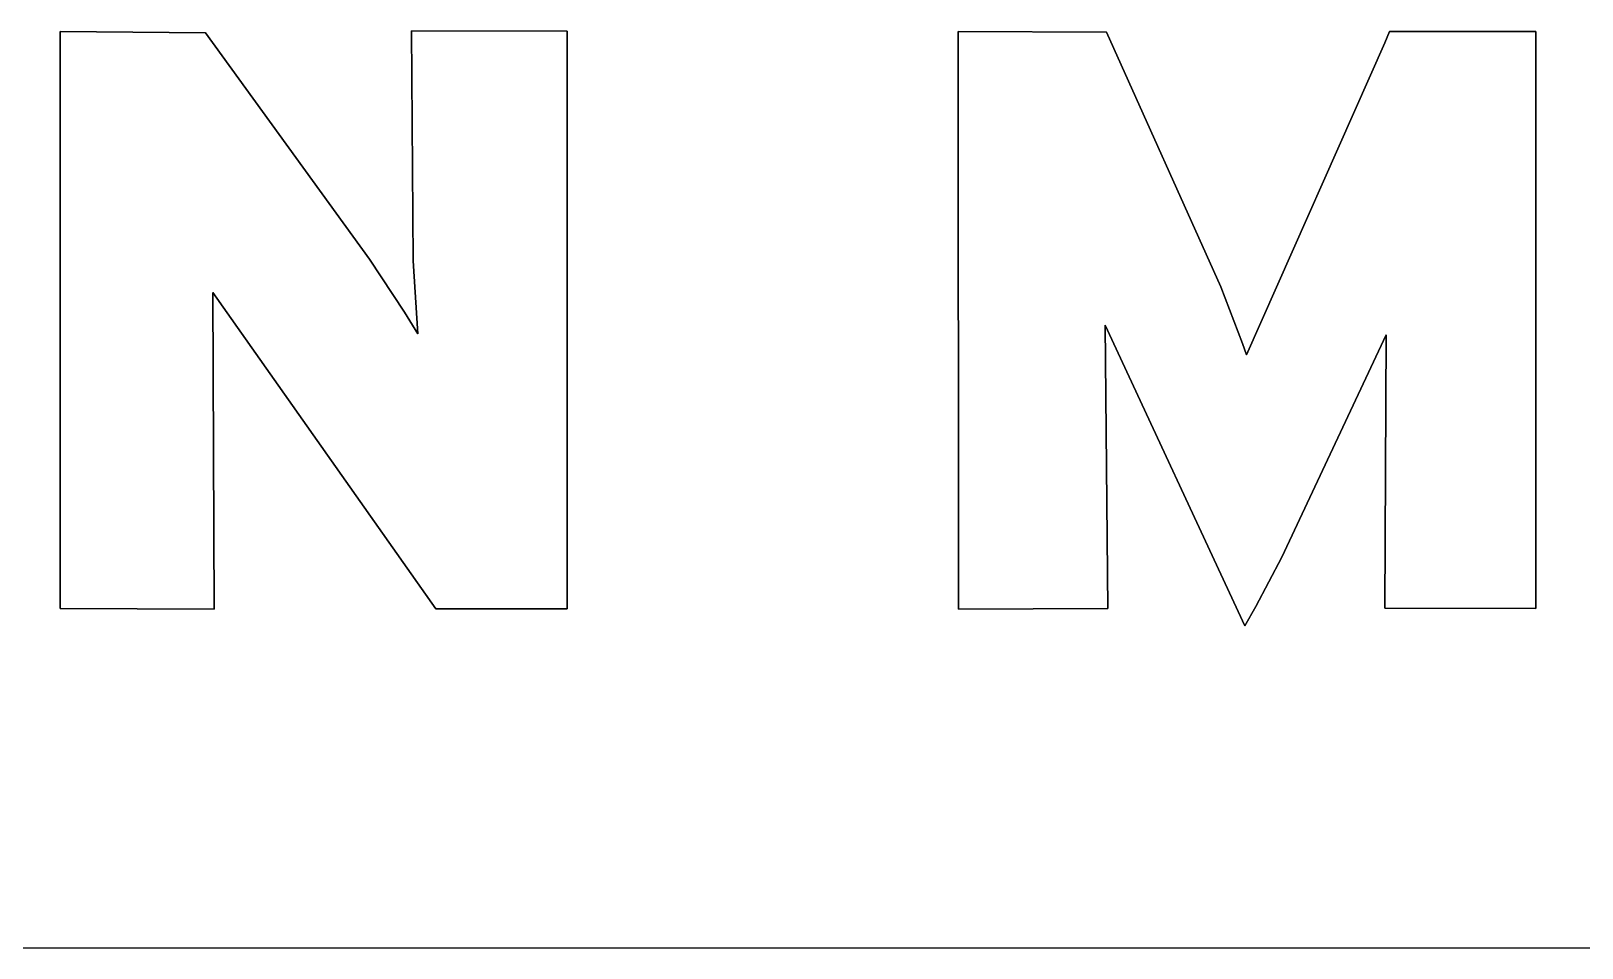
# Model space of a CAD drawing. Extents: x -357 to 364, y -246 to 254.
# Drawn here: x 28.3 to 189.2, y -246.4 to -151.3 of the extents above; entities that cross this region are included whole.
import ezdxf

# ---------------------------------------------------------------- set-up
doc = ezdxf.new("R2010")
doc.units = 0
doc.header["$MEASUREMENT"] = 0
doc.linetypes.add('CONTINUOUS_100', pattern=[0])
for name, color, linetype in [('COLOR_0260AAFF', 7, 'CONTINUOUS'), ('COLOR_BF9E56FF', 7, 'CONTINUOUS'), ('COLOR_DB053EFF', 7, 'CONTINUOUS'), ('COLOR_FFFFFFFF', 7, 'CONTINUOUS'), ('DAMIEL', 171, 'CONTINUOUS')]:
    doc.layers.add(name, color=color, linetype=linetype)

msp = doc.modelspace()

# ---------------------------------------------------------------- linework, layer by layer
at = {"layer": 'COLOR_0260AAFF', "linetype": 'CONTINUOUS_100'}
msp.add_line((363.728521, -246.445007), (-356.610462, -246.445007), dxfattribs=at)
at = {"layer": 'COLOR_BF9E56FF', "linetype": 'CONTINUOUS_100'}
msp.add_line((363.728521, -246.445007), (-356.610462, -246.445007), dxfattribs=at)
at = {"layer": 'COLOR_DB053EFF', "linetype": 'CONTINUOUS_100'}
for p, q in [((31.317969, -211.221005), (31.333336, -151.308493)), ((31.317969, -211.221005), (31.333336, -151.308493)), ((31.333336, -151.308493), (46.399443, -151.473878)), ((31.333336, -151.308493), (46.399443, -151.473878)), ((46.399443, -151.473878), (63.402725, -174.953716)), ((46.399443, -151.473878), (63.402725, -174.953716)), ((67.915852, -175.132295), (67.753915, -151.270163)), ((67.753915, -151.270163), (83.885872, -151.271716)), ((67.915852, -175.132295), (67.753915, -151.270163)), ((67.753915, -151.270163), (83.885872, -151.271716)), ((83.885872, -151.271716), (83.890768, -211.237393)), ((83.885872, -151.271716), (83.890768, -211.237393)), ((124.448678, -151.31584), (139.823389, -151.407208)), ((124.480243, -211.275169), (124.448678, -151.31584)), ((124.448678, -151.31584), (139.823389, -151.407208)), ((124.480243, -211.275169), (124.448678, -151.31584)), ((139.823389, -151.407208), (151.686345, -177.826935)), ((139.823389, -151.407208), (151.686345, -177.826935)), ((154.37112, -184.890876), (168.689457, -152.487473)), ((154.37112, -184.890876), (168.689457, -152.487473)), ((168.689457, -152.487473), (169.197531, -151.328714)), ((168.689457, -152.487473), (169.197531, -151.328714)), ((169.197531, -151.328714), (184.368627, -151.32338)), ((169.197531, -151.328714), (184.368627, -151.32338)), ((184.368627, -151.32338), (184.380054, -211.218976)), ((184.368627, -151.32338), (184.380054, -211.218976)), ((63.402725, -174.953716), (67.027169, -180.456894)), ((63.402725, -174.953716), (67.027169, -180.456894)), ((68.405797, -182.707519), (67.915852, -175.132295)), ((68.405797, -182.707519), (67.915852, -175.132295)), ((70.261327, -211.246577), (47.153203, -178.398298)), ((47.153203, -178.398298), (47.274421, -211.271208)), ((70.261327, -211.246577), (47.153203, -178.398298)), ((47.153203, -178.398298), (47.274421, -211.271208)), ((151.686345, -177.826935), (153.952094, -183.701621)), ((151.686345, -177.826935), (153.952094, -183.701621)), ((67.027169, -180.456894), (68.405797, -182.707519)), ((67.027169, -180.456894), (68.405797, -182.707519)), ((154.171584, -213.008303), (139.707956, -181.792398)), ((139.707956, -181.792398), (139.96249, -211.213379)), ((154.171584, -213.008303), (139.707956, -181.792398)), ((139.707956, -181.792398), (139.96249, -211.213379)), ((168.825399, -182.811878), (158.015978, -205.880699)), ((168.825399, -182.811878), (158.015978, -205.880699)), ((168.686652, -211.184959), (168.825399, -182.811878)), ((168.686652, -211.184959), (168.825399, -182.811878)), ((153.952094, -183.701621), (154.37112, -184.890876)), ((153.952094, -183.701621), (154.37112, -184.890876)), ((158.015978, -205.880699), (155.323059, -211.000006)), ((158.015978, -205.880699), (155.323059, -211.000006)), ((47.274421, -211.271208), (31.317969, -211.221005)), ((47.274421, -211.271208), (31.317969, -211.221005)), ((83.890768, -211.237393), (70.261327, -211.246577)), ((83.890768, -211.237393), (70.261327, -211.246577)), ((139.96249, -211.213379), (124.480243, -211.275169)), ((139.96249, -211.213379), (124.480243, -211.275169)), ((155.323059, -211.000006), (154.171584, -213.008303)), ((155.323059, -211.000006), (154.171584, -213.008303)), ((184.380054, -211.218976), (168.686652, -211.184959)), ((184.380054, -211.218976), (168.686652, -211.184959)), ((363.728521, -246.445007), (-356.610462, -246.445007))]:
    msp.add_line(p, q, dxfattribs=at)
at = {"layer": 'COLOR_FFFFFFFF', "linetype": 'CONTINUOUS_100'}
for p, q in [((31.333336, -151.308493), (31.317969, -211.221005)), ((46.399443, -151.473878), (31.333336, -151.308493)), ((63.402725, -174.953716), (46.399443, -151.473878)), ((83.885872, -151.271716), (67.753915, -151.270163)), ((67.753915, -151.270163), (67.915852, -175.132295)), ((83.890768, -211.237393), (83.885872, -151.271716)), ((124.448678, -151.31584), (124.480243, -211.275169)), ((139.823389, -151.407208), (124.448678, -151.31584)), ((151.686345, -177.826935), (139.823389, -151.407208)), ((168.689457, -152.487473), (154.37112, -184.890876)), ((169.197531, -151.328714), (168.689457, -152.487473)), ((184.368627, -151.32338), (169.197531, -151.328714)), ((184.380054, -211.218976), (184.368627, -151.32338)), ((67.027169, -180.456894), (63.402725, -174.953716)), ((67.915852, -175.132295), (68.405797, -182.707519)), ((47.274421, -211.271208), (47.153203, -178.398298)), ((47.153203, -178.398298), (70.261327, -211.246577)), ((153.952094, -183.701621), (151.686345, -177.826935)), ((68.405797, -182.707519), (67.027169, -180.456894)), ((139.96249, -211.213379), (139.707956, -181.792398)), ((139.707956, -181.792398), (154.171584, -213.008303)), ((158.015978, -205.880699), (168.825399, -182.811878)), ((168.825399, -182.811878), (168.686652, -211.184959)), ((154.37112, -184.890876), (153.952094, -183.701621)), ((155.323059, -211.000006), (158.015978, -205.880699)), ((31.317969, -211.221005), (47.274421, -211.271208)), ((70.261327, -211.246577), (83.890768, -211.237393)), ((124.480243, -211.275169), (139.96249, -211.213379)), ((154.171584, -213.008303), (155.323059, -211.000006)), ((168.686652, -211.184959), (184.380054, -211.218976)), ((363.728521, -246.445007), (-356.610462, -246.445007))]:
    msp.add_line(p, q, dxfattribs=at)
at = {"layer": 'DAMIEL', "linetype": 'CONTINUOUS_100'}
for p, q in [((31.317969, -211.221005), (31.333336, -151.308493)), ((31.317969, -211.221005), (31.333336, -151.308493)), ((31.333336, -151.308493), (46.399443, -151.473878)), ((31.333336, -151.308493), (46.399443, -151.473878)), ((46.399443, -151.473878), (63.402725, -174.953716)), ((46.399443, -151.473878), (63.402725, -174.953716)), ((67.915852, -175.132295), (67.753915, -151.270163)), ((67.753915, -151.270163), (83.885872, -151.271716)), ((67.915852, -175.132295), (67.753915, -151.270163)), ((67.753915, -151.270163), (83.885872, -151.271716)), ((83.885872, -151.271716), (83.890768, -211.237393)), ((83.885872, -151.271716), (83.890768, -211.237393)), ((124.448678, -151.31584), (139.823389, -151.407208)), ((124.480243, -211.275169), (124.448678, -151.31584)), ((124.448678, -151.31584), (139.823389, -151.407208)), ((124.480243, -211.275169), (124.448678, -151.31584)), ((139.823389, -151.407208), (151.686345, -177.826935)), ((139.823389, -151.407208), (151.686345, -177.826935)), ((154.37112, -184.890876), (168.689457, -152.487473)), ((154.37112, -184.890876), (168.689457, -152.487473)), ((168.689457, -152.487473), (169.197531, -151.328714)), ((168.689457, -152.487473), (169.197531, -151.328714)), ((169.197531, -151.328714), (184.368627, -151.32338)), ((169.197531, -151.328714), (184.368627, -151.32338)), ((184.368627, -151.32338), (184.380054, -211.218976)), ((184.368627, -151.32338), (184.380054, -211.218976)), ((63.402725, -174.953716), (67.027169, -180.456894)), ((63.402725, -174.953716), (67.027169, -180.456894)), ((68.405797, -182.707519), (67.915852, -175.132295)), ((68.405797, -182.707519), (67.915852, -175.132295)), ((70.261327, -211.246577), (47.153203, -178.398298)), ((47.153203, -178.398298), (47.274421, -211.271208)), ((70.261327, -211.246577), (47.153203, -178.398298)), ((47.153203, -178.398298), (47.274421, -211.271208)), ((151.686345, -177.826935), (153.952094, -183.701621)), ((151.686345, -177.826935), (153.952094, -183.701621)), ((67.027169, -180.456894), (68.405797, -182.707519)), ((67.027169, -180.456894), (68.405797, -182.707519)), ((154.171584, -213.008303), (139.707956, -181.792398)), ((139.707956, -181.792398), (139.96249, -211.213379)), ((154.171584, -213.008303), (139.707956, -181.792398)), ((139.707956, -181.792398), (139.96249, -211.213379)), ((168.825399, -182.811878), (158.015978, -205.880699)), ((168.825399, -182.811878), (158.015978, -205.880699)), ((168.686652, -211.184959), (168.825399, -182.811878)), ((168.686652, -211.184959), (168.825399, -182.811878)), ((153.952094, -183.701621), (154.37112, -184.890876)), ((153.952094, -183.701621), (154.37112, -184.890876)), ((158.015978, -205.880699), (155.323059, -211.000006)), ((158.015978, -205.880699), (155.323059, -211.000006)), ((47.274421, -211.271208), (31.317969, -211.221005)), ((47.274421, -211.271208), (31.317969, -211.221005)), ((83.890768, -211.237393), (70.261327, -211.246577)), ((83.890768, -211.237393), (70.261327, -211.246577)), ((139.96249, -211.213379), (124.480243, -211.275169)), ((139.96249, -211.213379), (124.480243, -211.275169)), ((155.323059, -211.000006), (154.171584, -213.008303)), ((155.323059, -211.000006), (154.171584, -213.008303)), ((184.380054, -211.218976), (168.686652, -211.184959)), ((184.380054, -211.218976), (168.686652, -211.184959)), ((363.728521, -246.445007), (-356.610462, -246.445007))]:
    msp.add_line(p, q, dxfattribs=at)

doc.saveas('drawing.dxf')
